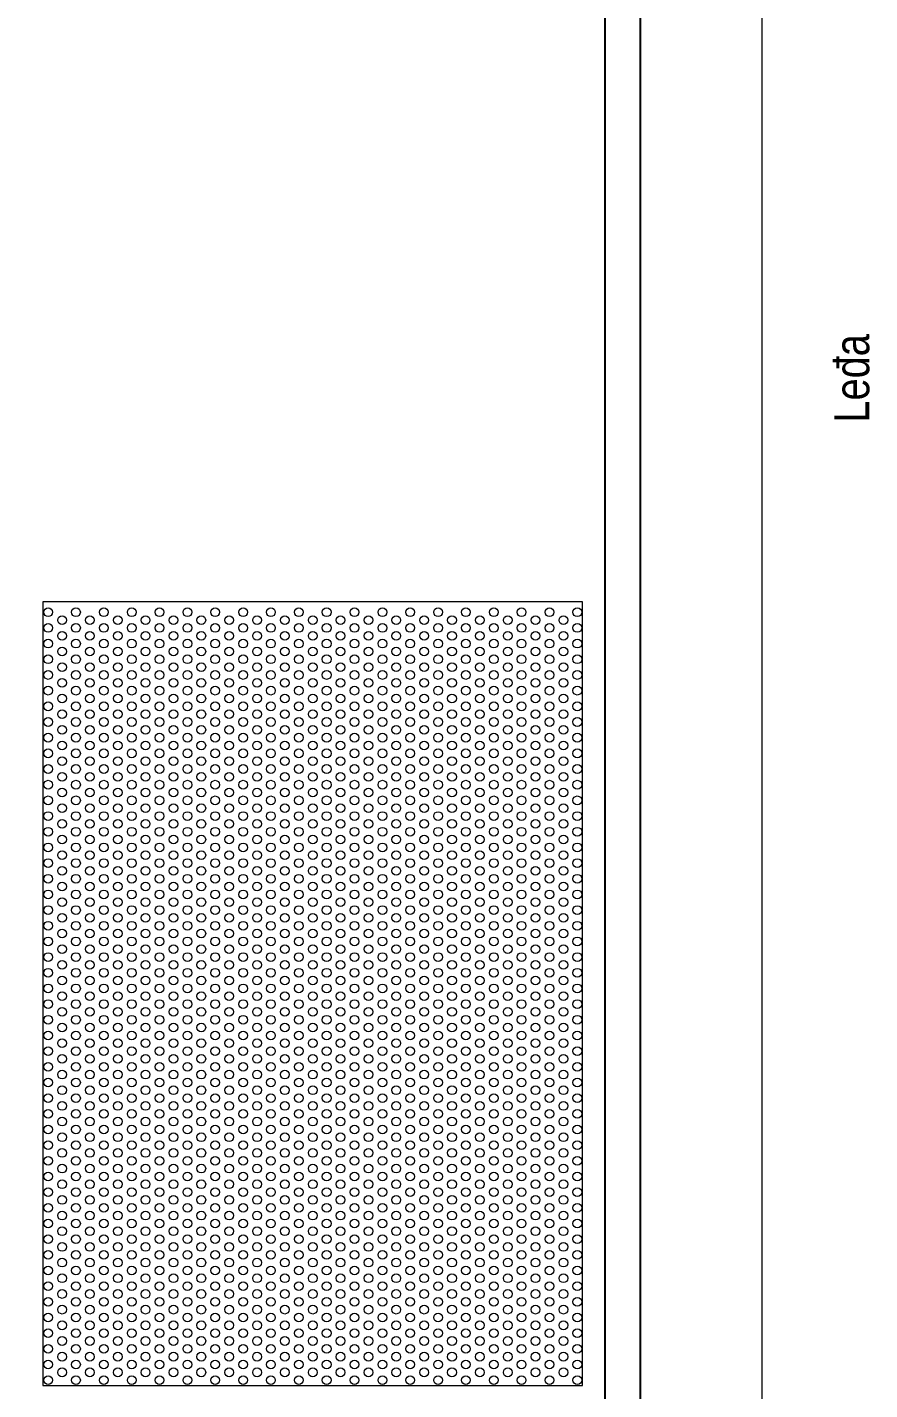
# Model space of a CAD drawing. Header units: millimetres. Extents: x 9130 to 9550, y -18883 to -17651.
# Drawn here: x 9285.5 to 9333.9, y -18764.2 to -18685.9 of the extents above; entities that cross this region are included whole.
import ezdxf

# ---------------------------------------------------------------- set-up
doc = ezdxf.new("R2010")
doc.units = ezdxf.units.MM
doc.layers.add('01-KOSTUR ORMARA', color=7, linetype='Continuous')
doc.layers.add('02-MODULI', color=7, linetype='Continuous')
doc.layers.add('PDF14_Geometry', color=7, linetype='Continuous', true_color=0x58595a)
doc.styles.add('ARIAL NARROW', font='ARIALN.TTF')

msp = doc.modelspace()

# ---------------------------------------------------------------- linework, layer by layer
at = {"color": 4}
msp.add_lwpolyline([(9320.6587, -18630.4114), (9320.6587, -18808.9114), (9318.6587, -18808.9114), (9318.6587, -18630.4114), (9320.6587, -18630.4114)], dxfattribs=at)
at = {"layer": '01-KOSTUR ORMARA', "color": 5, "linetype": 'Continuous', "lineweight": 15}
msp.add_lwpolyline([(9276.0587, -18622.6114), (9327.6587, -18622.6114), (9327.6587, -18816.7114), (9276.0587, -18816.7114)], close=True, dxfattribs=at)
at = {"layer": '01-KOSTUR ORMARA', "color": 1, "linetype": 'Continuous', "lineweight": 15}
msp.add_lwpolyline([(9317.3587, -18718.9114), (9286.3587, -18718.9114), (9286.3587, -18763.9114), (9317.3587, -18763.9114)], close=True, dxfattribs=at)
at = {"layer": 'PDF14_Geometry', "lineweight": 5}
for centre in [(9286.6587, -18719.5114), (9287.4587, -18719.9614), (9288.2587, -18719.5114), (9289.0587, -18719.9614), (9289.8587, -18719.5114), (9290.6587, -18719.9614), (9291.4587, -18719.5114), (9292.2587, -18719.9614), (9293.0587, -18719.5114), (9293.8587, -18719.9614), (9294.6587, -18719.5114), (9295.4587, -18719.9614), (9296.2587, -18719.5114), (9297.0587, -18719.9614), (9297.8587, -18719.5114), (9298.6587, -18719.9614), (9299.4587, -18719.5114), (9300.2587, -18719.9614), (9301.0587, -18719.5114), (9301.8587, -18719.9614), (9302.6587, -18719.5114), (9303.4587, -18719.9614), (9304.2587, -18719.5114), (9305.0587, -18719.9614), (9305.8587, -18719.5114), (9306.6587, -18719.9614), (9307.4587, -18719.5114), (9308.2587, -18719.9614), (9309.0587, -18719.5114), (9309.8587, -18719.9614), (9310.6587, -18719.5114), (9311.4587, -18719.9614), (9312.2587, -18719.5114), (9313.0587, -18719.9614), (9313.8587, -18719.5114), (9314.6587, -18719.9614), (9315.4587, -18719.5114), (9316.2587, -18719.9614), (9317.0587, -18719.5114), (9286.6587, -18720.4114), (9288.2587, -18720.4114), (9289.8587, -18720.4114), (9291.4587, -18720.4114), (9293.0587, -18720.4114), (9294.6587, -18720.4114), (9296.2587, -18720.4114), (9297.8587, -18720.4114), (9299.4587, -18720.4114), (9301.0587, -18720.4114), (9302.6587, -18720.4114), (9304.2587, -18720.4114), (9305.8587, -18720.4114), (9307.4587, -18720.4114), (9309.0587, -18720.4114), (9310.6587, -18720.4114), (9312.2587, -18720.4114), (9313.8587, -18720.4114), (9315.4587, -18720.4114), (9317.0587, -18720.4114), (9286.6587, -18721.3114), (9287.4587, -18720.8614), (9288.2587, -18721.3114), (9289.0587, -18720.8614), (9289.8587, -18721.3114), (9290.6587, -18720.8614), (9291.4587, -18721.3114), (9292.2587, -18720.8614), (9293.0587, -18721.3114), (9293.8587, -18720.8614), (9294.6587, -18721.3114), (9295.4587, -18720.8614), (9296.2587, -18721.3114), (9297.0587, -18720.8614), (9297.8587, -18721.3114), (9298.6587, -18720.8614), (9299.4587, -18721.3114), (9300.2587, -18720.8614), (9301.0587, -18721.3114), (9301.8587, -18720.8614), (9302.6587, -18721.3114), (9303.4587, -18720.8614), (9304.2587, -18721.3114), (9305.0587, -18720.8614), (9305.8587, -18721.3114), (9306.6587, -18720.8614), (9307.4587, -18721.3114), (9308.2587, -18720.8614), (9309.0587, -18721.3114), (9309.8587, -18720.8614), (9310.6587, -18721.3114), (9311.4587, -18720.8614), (9312.2587, -18721.3114), (9313.0587, -18720.8614), (9313.8587, -18721.3114), (9314.6587, -18720.8614), (9315.4587, -18721.3114), (9316.2587, -18720.8614), (9317.0587, -18721.3114), (9286.6587, -18722.2114), (9287.4587, -18721.7614), (9288.2587, -18722.2114), (9289.0587, -18721.7614), (9289.8587, -18722.2114), (9290.6587, -18721.7614), (9291.4587, -18722.2114), (9292.2587, -18721.7614), (9293.0587, -18722.2114), (9293.8587, -18721.7614), (9294.6587, -18722.2114), (9295.4587, -18721.7614), (9296.2587, -18722.2114), (9297.0587, -18721.7614), (9297.8587, -18722.2114), (9298.6587, -18721.7614), (9299.4587, -18722.2114), (9300.2587, -18721.7614), (9301.0587, -18722.2114), (9301.8587, -18721.7614), (9302.6587, -18722.2114), (9303.4587, -18721.7614), (9304.2587, -18722.2114), (9305.0587, -18721.7614), (9305.8587, -18722.2114), (9306.6587, -18721.7614), (9307.4587, -18722.2114), (9308.2587, -18721.7614), (9309.0587, -18722.2114), (9309.8587, -18721.7614), (9310.6587, -18722.2114), (9311.4587, -18721.7614), (9312.2587, -18722.2114), (9313.0587, -18721.7614), (9313.8587, -18722.2114), (9314.6587, -18721.7614), (9315.4587, -18722.2114), (9316.2587, -18721.7614), (9317.0587, -18722.2114), (9286.6587, -18723.1114), (9287.4587, -18722.6614), (9288.2587, -18723.1114), (9289.0587, -18722.6614), (9289.8587, -18723.1114), (9290.6587, -18722.6614), (9291.4587, -18723.1114), (9292.2587, -18722.6614), (9293.0587, -18723.1114), (9293.8587, -18722.6614), (9294.6587, -18723.1114), (9295.4587, -18722.6614), (9296.2587, -18723.1114), (9297.0587, -18722.6614), (9297.8587, -18723.1114), (9298.6587, -18722.6614), (9299.4587, -18723.1114), (9300.2587, -18722.6614), (9301.0587, -18723.1114), (9301.8587, -18722.6614), (9302.6587, -18723.1114), (9303.4587, -18722.6614), (9304.2587, -18723.1114), (9305.0587, -18722.6614), (9305.8587, -18723.1114), (9306.6587, -18722.6614), (9307.4587, -18723.1114), (9308.2587, -18722.6614), (9309.0587, -18723.1114), (9309.8587, -18722.6614), (9310.6587, -18723.1114), (9311.4587, -18722.6614), (9312.2587, -18723.1114), (9313.0587, -18722.6614), (9313.8587, -18723.1114), (9314.6587, -18722.6614), (9315.4587, -18723.1114), (9316.2587, -18722.6614), (9317.0587, -18723.1114), (9287.4587, -18723.5614), (9289.0587, -18723.5614), (9290.6587, -18723.5614), (9292.2587, -18723.5614), (9293.8587, -18723.5614), (9295.4587, -18723.5614), (9297.0587, -18723.5614), (9298.6587, -18723.5614), (9300.2587, -18723.5614), (9301.8587, -18723.5614), (9303.4587, -18723.5614), (9305.0587, -18723.5614), (9306.6587, -18723.5614), (9308.2587, -18723.5614), (9309.8587, -18723.5614), (9311.4587, -18723.5614), (9313.0587, -18723.5614), (9314.6587, -18723.5614), (9316.2587, -18723.5614), (9286.6587, -18724.0114), (9287.4587, -18724.4614), (9288.2587, -18724.0114), (9289.0587, -18724.4614), (9289.8587, -18724.0114), (9290.6587, -18724.4614), (9291.4587, -18724.0114), (9292.2587, -18724.4614), (9293.0587, -18724.0114), (9293.8587, -18724.4614), (9294.6587, -18724.0114), (9295.4587, -18724.4614), (9296.2587, -18724.0114), (9297.0587, -18724.4614), (9297.8587, -18724.0114), (9298.6587, -18724.4614), (9299.4587, -18724.0114), (9300.2587, -18724.4614), (9301.0587, -18724.0114), (9301.8587, -18724.4614), (9302.6587, -18724.0114), (9303.4587, -18724.4614), (9304.2587, -18724.0114), (9305.0587, -18724.4614), (9305.8587, -18724.0114), (9306.6587, -18724.4614), (9307.4587, -18724.0114), (9308.2587, -18724.4614), (9309.0587, -18724.0114), (9309.8587, -18724.4614), (9310.6587, -18724.0114), (9311.4587, -18724.4614), (9312.2587, -18724.0114), (9313.0587, -18724.4614), (9313.8587, -18724.0114), (9314.6587, -18724.4614), (9315.4587, -18724.0114), (9316.2587, -18724.4614), (9317.0587, -18724.0114), (9286.6587, -18724.9114), (9287.4587, -18725.3614), (9288.2587, -18724.9114), (9289.0587, -18725.3614), (9289.8587, -18724.9114), (9290.6587, -18725.3614), (9291.4587, -18724.9114), (9292.2587, -18725.3614), (9293.0587, -18724.9114), (9293.8587, -18725.3614), (9294.6587, -18724.9114), (9295.4587, -18725.3614), (9296.2587, -18724.9114), (9297.0587, -18725.3614), (9297.8587, -18724.9114), (9298.6587, -18725.3614), (9299.4587, -18724.9114), (9300.2587, -18725.3614), (9301.0587, -18724.9114), (9301.8587, -18725.3614), (9302.6587, -18724.9114), (9303.4587, -18725.3614), (9304.2587, -18724.9114), (9305.0587, -18725.3614), (9305.8587, -18724.9114), (9306.6587, -18725.3614), (9307.4587, -18724.9114), (9308.2587, -18725.3614), (9309.0587, -18724.9114), (9309.8587, -18725.3614), (9310.6587, -18724.9114), (9311.4587, -18725.3614), (9312.2587, -18724.9114), (9313.0587, -18725.3614), (9313.8587, -18724.9114), (9314.6587, -18725.3614), (9315.4587, -18724.9114), (9316.2587, -18725.3614), (9317.0587, -18724.9114), (9286.6587, -18725.8114), (9288.2587, -18725.8114), (9289.8587, -18725.8114), (9291.4587, -18725.8114), (9293.0587, -18725.8114), (9294.6587, -18725.8114), (9296.2587, -18725.8114), (9297.8587, -18725.8114), (9299.4587, -18725.8114), (9301.0587, -18725.8114), (9302.6587, -18725.8114), (9304.2587, -18725.8114), (9305.8587, -18725.8114), (9307.4587, -18725.8114), (9309.0587, -18725.8114), (9310.6587, -18725.8114), (9312.2587, -18725.8114), (9313.8587, -18725.8114), (9315.4587, -18725.8114), (9317.0587, -18725.8114), (9286.6587, -18726.7114), (9287.4587, -18726.2614), (9288.2587, -18726.7114), (9289.0587, -18726.2614), (9289.8587, -18726.7114), (9290.6587, -18726.2614), (9291.4587, -18726.7114), (9292.2587, -18726.2614), (9293.0587, -18726.7114), (9293.8587, -18726.2614), (9294.6587, -18726.7114), (9295.4587, -18726.2614), (9296.2587, -18726.7114), (9297.0587, -18726.2614), (9297.8587, -18726.7114), (9298.6587, -18726.2614), (9299.4587, -18726.7114), (9300.2587, -18726.2614), (9301.0587, -18726.7114), (9301.8587, -18726.2614), (9302.6587, -18726.7114), (9303.4587, -18726.2614), (9304.2587, -18726.7114), (9305.0587, -18726.2614), (9305.8587, -18726.7114), (9306.6587, -18726.2614), (9307.4587, -18726.7114), (9308.2587, -18726.2614), (9309.0587, -18726.7114), (9309.8587, -18726.2614), (9310.6587, -18726.7114), (9311.4587, -18726.2614), (9312.2587, -18726.7114), (9313.0587, -18726.2614), (9313.8587, -18726.7114), (9314.6587, -18726.2614), (9315.4587, -18726.7114), (9316.2587, -18726.2614), (9317.0587, -18726.7114), (9286.6587, -18727.6114), (9287.4587, -18727.1614), (9288.2587, -18727.6114), (9289.0587, -18727.1614), (9289.8587, -18727.6114), (9290.6587, -18727.1614), (9291.4587, -18727.6114), (9292.2587, -18727.1614), (9293.0587, -18727.6114), (9293.8587, -18727.1614), (9294.6587, -18727.6114), (9295.4587, -18727.1614), (9296.2587, -18727.6114), (9297.0587, -18727.1614), (9297.8587, -18727.6114), (9298.6587, -18727.1614), (9299.4587, -18727.6114), (9300.2587, -18727.1614), (9301.0587, -18727.6114), (9301.8587, -18727.1614), (9302.6587, -18727.6114), (9303.4587, -18727.1614), (9304.2587, -18727.6114), (9305.0587, -18727.1614), (9305.8587, -18727.6114), (9306.6587, -18727.1614), (9307.4587, -18727.6114), (9308.2587, -18727.1614), (9309.0587, -18727.6114), (9309.8587, -18727.1614), (9310.6587, -18727.6114), (9311.4587, -18727.1614), (9312.2587, -18727.6114), (9313.0587, -18727.1614), (9313.8587, -18727.6114), (9314.6587, -18727.1614), (9315.4587, -18727.6114), (9316.2587, -18727.1614), (9317.0587, -18727.6114), (9286.6587, -18728.5114), (9287.4587, -18728.0614), (9288.2587, -18728.5114), (9289.0587, -18728.0614), (9289.8587, -18728.5114), (9290.6587, -18728.0614), (9291.4587, -18728.5114), (9292.2587, -18728.0614), (9293.0587, -18728.5114), (9293.8587, -18728.0614), (9294.6587, -18728.5114), (9295.4587, -18728.0614), (9296.2587, -18728.5114), (9297.0587, -18728.0614), (9297.8587, -18728.5114), (9298.6587, -18728.0614), (9299.4587, -18728.5114), (9300.2587, -18728.0614), (9301.0587, -18728.5114), (9301.8587, -18728.0614), (9302.6587, -18728.5114), (9303.4587, -18728.0614), (9304.2587, -18728.5114), (9305.0587, -18728.0614), (9305.8587, -18728.5114), (9306.6587, -18728.0614), (9307.4587, -18728.5114), (9308.2587, -18728.0614), (9309.0587, -18728.5114), (9309.8587, -18728.0614), (9310.6587, -18728.5114), (9311.4587, -18728.0614), (9312.2587, -18728.5114), (9313.0587, -18728.0614), (9313.8587, -18728.5114), (9314.6587, -18728.0614), (9315.4587, -18728.5114), (9316.2587, -18728.0614), (9317.0587, -18728.5114), (9287.4587, -18728.9614), (9289.0587, -18728.9614), (9290.6587, -18728.9614), (9292.2587, -18728.9614), (9293.8587, -18728.9614), (9295.4587, -18728.9614), (9297.0587, -18728.9614), (9298.6587, -18728.9614), (9300.2587, -18728.9614), (9301.8587, -18728.9614), (9303.4587, -18728.9614), (9305.0587, -18728.9614), (9306.6587, -18728.9614), (9308.2587, -18728.9614), (9309.8587, -18728.9614), (9311.4587, -18728.9614), (9313.0587, -18728.9614), (9314.6587, -18728.9614), (9316.2587, -18728.9614), (9286.6587, -18729.4114), (9287.4587, -18729.8614), (9288.2587, -18729.4114), (9289.0587, -18729.8614), (9289.8587, -18729.4114), (9290.6587, -18729.8614), (9291.4587, -18729.4114), (9292.2587, -18729.8614), (9293.0587, -18729.4114), (9293.8587, -18729.8614), (9294.6587, -18729.4114), (9295.4587, -18729.8614), (9296.2587, -18729.4114), (9297.0587, -18729.8614), (9297.8587, -18729.4114), (9298.6587, -18729.8614), (9299.4587, -18729.4114), (9300.2587, -18729.8614), (9301.0587, -18729.4114), (9301.8587, -18729.8614), (9302.6587, -18729.4114), (9303.4587, -18729.8614), (9304.2587, -18729.4114), (9305.0587, -18729.8614), (9305.8587, -18729.4114), (9306.6587, -18729.8614), (9307.4587, -18729.4114), (9308.2587, -18729.8614), (9309.0587, -18729.4114), (9309.8587, -18729.8614), (9310.6587, -18729.4114), (9311.4587, -18729.8614), (9312.2587, -18729.4114), (9313.0587, -18729.8614), (9313.8587, -18729.4114), (9314.6587, -18729.8614), (9315.4587, -18729.4114), (9316.2587, -18729.8614), (9317.0587, -18729.4114), (9286.6587, -18730.3114), (9287.4587, -18730.7614), (9288.2587, -18730.3114), (9289.0587, -18730.7614), (9289.8587, -18730.3114), (9290.6587, -18730.7614), (9291.4587, -18730.3114), (9292.2587, -18730.7614), (9293.0587, -18730.3114), (9293.8587, -18730.7614), (9294.6587, -18730.3114), (9295.4587, -18730.7614), (9296.2587, -18730.3114), (9297.0587, -18730.7614), (9297.8587, -18730.3114), (9298.6587, -18730.7614), (9299.4587, -18730.3114), (9300.2587, -18730.7614), (9301.0587, -18730.3114), (9301.8587, -18730.7614), (9302.6587, -18730.3114), (9303.4587, -18730.7614), (9304.2587, -18730.3114), (9305.0587, -18730.7614), (9305.8587, -18730.3114), (9306.6587, -18730.7614), (9307.4587, -18730.3114), (9308.2587, -18730.7614), (9309.0587, -18730.3114), (9309.8587, -18730.7614), (9310.6587, -18730.3114), (9311.4587, -18730.7614), (9312.2587, -18730.3114), (9313.0587, -18730.7614), (9313.8587, -18730.3114), (9314.6587, -18730.7614), (9315.4587, -18730.3114), (9316.2587, -18730.7614), (9317.0587, -18730.3114), (9286.6587, -18731.2114), (9287.4587, -18731.6614), (9288.2587, -18731.2114), (9289.0587, -18731.6614), (9289.8587, -18731.2114), (9290.6587, -18731.6614), (9291.4587, -18731.2114), (9292.2587, -18731.6614), (9293.0587, -18731.2114), (9293.8587, -18731.6614), (9294.6587, -18731.2114), (9295.4587, -18731.6614), (9296.2587, -18731.2114), (9297.0587, -18731.6614), (9297.8587, -18731.2114), (9298.6587, -18731.6614), (9299.4587, -18731.2114), (9300.2587, -18731.6614), (9301.0587, -18731.2114), (9301.8587, -18731.6614), (9302.6587, -18731.2114), (9303.4587, -18731.6614), (9304.2587, -18731.2114), (9305.0587, -18731.6614), (9305.8587, -18731.2114), (9306.6587, -18731.6614), (9307.4587, -18731.2114), (9308.2587, -18731.6614), (9309.0587, -18731.2114), (9309.8587, -18731.6614), (9310.6587, -18731.2114), (9311.4587, -18731.6614), (9312.2587, -18731.2114), (9313.0587, -18731.6614), (9313.8587, -18731.2114), (9314.6587, -18731.6614), (9315.4587, -18731.2114), (9316.2587, -18731.6614), (9317.0587, -18731.2114), (9286.6587, -18732.1114), (9288.2587, -18732.1114), (9289.8587, -18732.1114), (9291.4587, -18732.1114), (9293.0587, -18732.1114), (9294.6587, -18732.1114), (9296.2587, -18732.1114), (9297.8587, -18732.1114), (9299.4587, -18732.1114), (9301.0587, -18732.1114), (9302.6587, -18732.1114), (9304.2587, -18732.1114), (9305.8587, -18732.1114), (9307.4587, -18732.1114), (9309.0587, -18732.1114), (9310.6587, -18732.1114), (9312.2587, -18732.1114), (9313.8587, -18732.1114), (9315.4587, -18732.1114), (9317.0587, -18732.1114), (9286.6587, -18733.0114), (9287.4587, -18732.5614), (9288.2587, -18733.0114), (9289.0587, -18732.5614), (9289.8587, -18733.0114), (9290.6587, -18732.5614), (9291.4587, -18733.0114), (9292.2587, -18732.5614), (9293.0587, -18733.0114), (9293.8587, -18732.5614), (9294.6587, -18733.0114), (9295.4587, -18732.5614), (9296.2587, -18733.0114), (9297.0587, -18732.5614), (9297.8587, -18733.0114), (9298.6587, -18732.5614), (9299.4587, -18733.0114), (9300.2587, -18732.5614), (9301.0587, -18733.0114), (9301.8587, -18732.5614), (9302.6587, -18733.0114), (9303.4587, -18732.5614), (9304.2587, -18733.0114), (9305.0587, -18732.5614), (9305.8587, -18733.0114), (9306.6587, -18732.5614), (9307.4587, -18733.0114), (9308.2587, -18732.5614), (9309.0587, -18733.0114), (9309.8587, -18732.5614), (9310.6587, -18733.0114), (9311.4587, -18732.5614), (9312.2587, -18733.0114), (9313.0587, -18732.5614), (9313.8587, -18733.0114), (9314.6587, -18732.5614), (9315.4587, -18733.0114), (9316.2587, -18732.5614), (9317.0587, -18733.0114), (9286.6587, -18733.9114), (9287.4587, -18733.4614), (9288.2587, -18733.9114), (9289.0587, -18733.4614), (9289.8587, -18733.9114), (9290.6587, -18733.4614), (9291.4587, -18733.9114), (9292.2587, -18733.4614), (9293.0587, -18733.9114), (9293.8587, -18733.4614), (9294.6587, -18733.9114), (9295.4587, -18733.4614), (9296.2587, -18733.9114), (9297.0587, -18733.4614), (9297.8587, -18733.9114), (9298.6587, -18733.4614), (9299.4587, -18733.9114), (9300.2587, -18733.4614), (9301.0587, -18733.9114), (9301.8587, -18733.4614), (9302.6587, -18733.9114), (9303.4587, -18733.4614), (9304.2587, -18733.9114), (9305.0587, -18733.4614), (9305.8587, -18733.9114), (9306.6587, -18733.4614), (9307.4587, -18733.9114), (9308.2587, -18733.4614), (9309.0587, -18733.9114), (9309.8587, -18733.4614), (9310.6587, -18733.9114), (9311.4587, -18733.4614), (9312.2587, -18733.9114), (9313.0587, -18733.4614), (9313.8587, -18733.9114), (9314.6587, -18733.4614), (9315.4587, -18733.9114), (9316.2587, -18733.4614), (9317.0587, -18733.9114), (9286.6587, -18734.8114), (9287.4587, -18734.3614), (9288.2587, -18734.8114), (9289.0587, -18734.3614), (9289.8587, -18734.8114), (9290.6587, -18734.3614), (9291.4587, -18734.8114), (9292.2587, -18734.3614), (9293.0587, -18734.8114), (9293.8587, -18734.3614), (9294.6587, -18734.8114), (9295.4587, -18734.3614), (9296.2587, -18734.8114), (9297.0587, -18734.3614), (9297.8587, -18734.8114), (9298.6587, -18734.3614), (9299.4587, -18734.8114), (9300.2587, -18734.3614), (9301.0587, -18734.8114), (9301.8587, -18734.3614), (9302.6587, -18734.8114), (9303.4587, -18734.3614), (9304.2587, -18734.8114), (9305.0587, -18734.3614), (9305.8587, -18734.8114), (9306.6587, -18734.3614), (9307.4587, -18734.8114), (9308.2587, -18734.3614), (9309.0587, -18734.8114), (9309.8587, -18734.3614), (9310.6587, -18734.8114), (9311.4587, -18734.3614), (9312.2587, -18734.8114), (9313.0587, -18734.3614), (9313.8587, -18734.8114), (9314.6587, -18734.3614), (9315.4587, -18734.8114), (9316.2587, -18734.3614), (9317.0587, -18734.8114), (9287.4587, -18735.2614), (9289.0587, -18735.2614), (9290.6587, -18735.2614), (9292.2587, -18735.2614), (9293.8587, -18735.2614), (9295.4587, -18735.2614), (9297.0587, -18735.2614), (9298.6587, -18735.2614), (9300.2587, -18735.2614), (9301.8587, -18735.2614), (9303.4587, -18735.2614), (9305.0587, -18735.2614), (9306.6587, -18735.2614), (9308.2587, -18735.2614), (9309.8587, -18735.2614), (9311.4587, -18735.2614), (9313.0587, -18735.2614), (9314.6587, -18735.2614), (9316.2587, -18735.2614), (9286.6587, -18735.7114), (9287.4587, -18736.1614), (9288.2587, -18735.7114), (9289.0587, -18736.1614), (9289.8587, -18735.7114), (9290.6587, -18736.1614), (9291.4587, -18735.7114), (9292.2587, -18736.1614), (9293.0587, -18735.7114), (9293.8587, -18736.1614), (9294.6587, -18735.7114), (9295.4587, -18736.1614), (9296.2587, -18735.7114), (9297.0587, -18736.1614), (9297.8587, -18735.7114), (9298.6587, -18736.1614), (9299.4587, -18735.7114), (9300.2587, -18736.1614), (9301.0587, -18735.7114), (9301.8587, -18736.1614), (9302.6587, -18735.7114), (9303.4587, -18736.1614), (9304.2587, -18735.7114), (9305.0587, -18736.1614), (9305.8587, -18735.7114), (9306.6587, -18736.1614), (9307.4587, -18735.7114), (9308.2587, -18736.1614), (9309.0587, -18735.7114), (9309.8587, -18736.1614), (9310.6587, -18735.7114), (9311.4587, -18736.1614), (9312.2587, -18735.7114), (9313.0587, -18736.1614), (9313.8587, -18735.7114), (9314.6587, -18736.1614), (9315.4587, -18735.7114), (9316.2587, -18736.1614), (9317.0587, -18735.7114), (9286.6587, -18736.6114), (9287.4587, -18737.0614), (9288.2587, -18736.6114), (9289.0587, -18737.0614), (9289.8587, -18736.6114), (9290.6587, -18737.0614), (9291.4587, -18736.6114), (9292.2587, -18737.0614), (9293.0587, -18736.6114), (9293.8587, -18737.0614), (9294.6587, -18736.6114), (9295.4587, -18737.0614), (9296.2587, -18736.6114), (9297.0587, -18737.0614), (9297.8587, -18736.6114), (9298.6587, -18737.0614), (9299.4587, -18736.6114), (9300.2587, -18737.0614), (9301.0587, -18736.6114), (9301.8587, -18737.0614), (9302.6587, -18736.6114), (9303.4587, -18737.0614), (9304.2587, -18736.6114), (9305.0587, -18737.0614), (9305.8587, -18736.6114), (9306.6587, -18737.0614), (9307.4587, -18736.6114), (9308.2587, -18737.0614), (9309.0587, -18736.6114), (9309.8587, -18737.0614), (9310.6587, -18736.6114), (9311.4587, -18737.0614), (9312.2587, -18736.6114), (9313.0587, -18737.0614), (9313.8587, -18736.6114), (9314.6587, -18737.0614), (9315.4587, -18736.6114), (9316.2587, -18737.0614), (9317.0587, -18736.6114), (9286.6587, -18737.5114), (9287.4587, -18737.9614), (9288.2587, -18737.5114), (9289.0587, -18737.9614), (9289.8587, -18737.5114), (9290.6587, -18737.9614), (9291.4587, -18737.5114), (9292.2587, -18737.9614), (9293.0587, -18737.5114), (9293.8587, -18737.9614), (9294.6587, -18737.5114), (9295.4587, -18737.9614), (9296.2587, -18737.5114), (9297.0587, -18737.9614), (9297.8587, -18737.5114), (9298.6587, -18737.9614), (9299.4587, -18737.5114), (9300.2587, -18737.9614), (9301.0587, -18737.5114), (9301.8587, -18737.9614), (9302.6587, -18737.5114), (9303.4587, -18737.9614), (9304.2587, -18737.5114), (9305.0587, -18737.9614), (9305.8587, -18737.5114), (9306.6587, -18737.9614), (9307.4587, -18737.5114), (9308.2587, -18737.9614), (9309.0587, -18737.5114), (9309.8587, -18737.9614), (9310.6587, -18737.5114), (9311.4587, -18737.9614), (9312.2587, -18737.5114), (9313.0587, -18737.9614), (9313.8587, -18737.5114), (9314.6587, -18737.9614), (9315.4587, -18737.5114), (9316.2587, -18737.9614), (9317.0587, -18737.5114), (9286.6587, -18738.4114), (9288.2587, -18738.4114), (9289.8587, -18738.4114), (9291.4587, -18738.4114), (9293.0587, -18738.4114), (9294.6587, -18738.4114), (9296.2587, -18738.4114), (9297.8587, -18738.4114), (9299.4587, -18738.4114), (9301.0587, -18738.4114), (9302.6587, -18738.4114), (9304.2587, -18738.4114), (9305.8587, -18738.4114), (9307.4587, -18738.4114), (9309.0587, -18738.4114), (9310.6587, -18738.4114), (9312.2587, -18738.4114), (9313.8587, -18738.4114), (9315.4587, -18738.4114), (9317.0587, -18738.4114), (9286.6587, -18739.3114), (9287.4587, -18738.8614), (9288.2587, -18739.3114), (9289.0587, -18738.8614), (9289.8587, -18739.3114), (9290.6587, -18738.8614), (9291.4587, -18739.3114), (9292.2587, -18738.8614), (9293.0587, -18739.3114), (9293.8587, -18738.8614), (9294.6587, -18739.3114), (9295.4587, -18738.8614), (9296.2587, -18739.3114), (9297.0587, -18738.8614), (9297.8587, -18739.3114), (9298.6587, -18738.8614), (9299.4587, -18739.3114), (9300.2587, -18738.8614), (9301.0587, -18739.3114), (9301.8587, -18738.8614), (9302.6587, -18739.3114), (9303.4587, -18738.8614), (9304.2587, -18739.3114), (9305.0587, -18738.8614), (9305.8587, -18739.3114), (9306.6587, -18738.8614), (9307.4587, -18739.3114), (9308.2587, -18738.8614), (9309.0587, -18739.3114), (9309.8587, -18738.8614), (9310.6587, -18739.3114), (9311.4587, -18738.8614), (9312.2587, -18739.3114), (9313.0587, -18738.8614), (9313.8587, -18739.3114), (9314.6587, -18738.8614), (9315.4587, -18739.3114), (9316.2587, -18738.8614), (9317.0587, -18739.3114), (9286.6587, -18740.2114), (9287.4587, -18739.7614), (9288.2587, -18740.2114), (9289.0587, -18739.7614), (9289.8587, -18740.2114), (9290.6587, -18739.7614), (9291.4587, -18740.2114), (9292.2587, -18739.7614), (9293.0587, -18740.2114), (9293.8587, -18739.7614), (9294.6587, -18740.2114), (9295.4587, -18739.7614), (9296.2587, -18740.2114), (9297.0587, -18739.7614), (9297.8587, -18740.2114), (9298.6587, -18739.7614), (9299.4587, -18740.2114), (9300.2587, -18739.7614), (9301.0587, -18740.2114), (9301.8587, -18739.7614), (9302.6587, -18740.2114), (9303.4587, -18739.7614), (9304.2587, -18740.2114), (9305.0587, -18739.7614), (9305.8587, -18740.2114), (9306.6587, -18739.7614), (9307.4587, -18740.2114), (9308.2587, -18739.7614), (9309.0587, -18740.2114), (9309.8587, -18739.7614), (9310.6587, -18740.2114), (9311.4587, -18739.7614), (9312.2587, -18740.2114), (9313.0587, -18739.7614), (9313.8587, -18740.2114), (9314.6587, -18739.7614), (9315.4587, -18740.2114), (9316.2587, -18739.7614), (9317.0587, -18740.2114), (9286.6587, -18741.1114), (9287.4587, -18740.6614), (9288.2587, -18741.1114), (9289.0587, -18740.6614), (9289.8587, -18741.1114), (9290.6587, -18740.6614), (9291.4587, -18741.1114), (9292.2587, -18740.6614), (9293.0587, -18741.1114), (9293.8587, -18740.6614), (9294.6587, -18741.1114), (9295.4587, -18740.6614), (9296.2587, -18741.1114), (9297.0587, -18740.6614), (9297.8587, -18741.1114), (9298.6587, -18740.6614), (9299.4587, -18741.1114), (9300.2587, -18740.6614), (9301.0587, -18741.1114), (9301.8587, -18740.6614), (9302.6587, -18741.1114), (9303.4587, -18740.6614), (9304.2587, -18741.1114), (9305.0587, -18740.6614), (9305.8587, -18741.1114), (9306.6587, -18740.6614), (9307.4587, -18741.1114), (9308.2587, -18740.6614), (9309.0587, -18741.1114), (9309.8587, -18740.6614), (9310.6587, -18741.1114), (9311.4587, -18740.6614), (9312.2587, -18741.1114), (9313.0587, -18740.6614), (9313.8587, -18741.1114), (9314.6587, -18740.6614), (9315.4587, -18741.1114), (9316.2587, -18740.6614), (9317.0587, -18741.1114), (9287.4587, -18741.5614), (9289.0587, -18741.5614), (9290.6587, -18741.5614), (9292.2587, -18741.5614), (9293.8587, -18741.5614), (9295.4587, -18741.5614), (9297.0587, -18741.5614), (9298.6587, -18741.5614), (9300.2587, -18741.5614), (9301.8587, -18741.5614), (9303.4587, -18741.5614), (9305.0587, -18741.5614), (9306.6587, -18741.5614), (9308.2587, -18741.5614), (9309.8587, -18741.5614), (9311.4587, -18741.5614), (9313.0587, -18741.5614), (9314.6587, -18741.5614), (9316.2587, -18741.5614), (9286.6587, -18742.0114), (9287.4587, -18742.4614), (9288.2587, -18742.0114), (9289.0587, -18742.4614), (9289.8587, -18742.0114), (9290.6587, -18742.4614), (9291.4587, -18742.0114), (9292.2587, -18742.4614), (9293.0587, -18742.0114), (9293.8587, -18742.4614), (9294.6587, -18742.0114), (9295.4587, -18742.4614), (9296.2587, -18742.0114), (9297.0587, -18742.4614), (9297.8587, -18742.0114), (9298.6587, -18742.4614), (9299.4587, -18742.0114), (9300.2587, -18742.4614), (9301.0587, -18742.0114), (9301.8587, -18742.4614), (9302.6587, -18742.0114), (9303.4587, -18742.4614), (9304.2587, -18742.0114), (9305.0587, -18742.4614), (9305.8587, -18742.0114), (9306.6587, -18742.4614), (9307.4587, -18742.0114), (9308.2587, -18742.4614), (9309.0587, -18742.0114), (9309.8587, -18742.4614), (9310.6587, -18742.0114), (9311.4587, -18742.4614), (9312.2587, -18742.0114), (9313.0587, -18742.4614), (9313.8587, -18742.0114), (9314.6587, -18742.4614), (9315.4587, -18742.0114), (9316.2587, -18742.4614), (9317.0587, -18742.0114), (9286.6587, -18742.9114), (9287.4587, -18743.3614), (9288.2587, -18742.9114), (9289.0587, -18743.3614), (9289.8587, -18742.9114), (9290.6587, -18743.3614), (9291.4587, -18742.9114), (9292.2587, -18743.3614), (9293.0587, -18742.9114), (9293.8587, -18743.3614), (9294.6587, -18742.9114), (9295.4587, -18743.3614), (9296.2587, -18742.9114), (9297.0587, -18743.3614), (9297.8587, -18742.9114), (9298.6587, -18743.3614), (9299.4587, -18742.9114), (9300.2587, -18743.3614), (9301.0587, -18742.9114), (9301.8587, -18743.3614), (9302.6587, -18742.9114), (9303.4587, -18743.3614), (9304.2587, -18742.9114), (9305.0587, -18743.3614), (9305.8587, -18742.9114), (9306.6587, -18743.3614), (9307.4587, -18742.9114), (9308.2587, -18743.3614), (9309.0587, -18742.9114), (9309.8587, -18743.3614), (9310.6587, -18742.9114), (9311.4587, -18743.3614), (9312.2587, -18742.9114), (9313.0587, -18743.3614), (9313.8587, -18742.9114), (9314.6587, -18743.3614), (9315.4587, -18742.9114), (9316.2587, -18743.3614), (9317.0587, -18742.9114), (9286.6587, -18743.8114), (9288.2587, -18743.8114), (9289.8587, -18743.8114), (9291.4587, -18743.8114), (9293.0587, -18743.8114), (9294.6587, -18743.8114), (9296.2587, -18743.8114), (9297.8587, -18743.8114), (9299.4587, -18743.8114), (9301.0587, -18743.8114), (9302.6587, -18743.8114), (9304.2587, -18743.8114), (9305.8587, -18743.8114), (9307.4587, -18743.8114), (9309.0587, -18743.8114), (9310.6587, -18743.8114), (9312.2587, -18743.8114), (9313.8587, -18743.8114), (9315.4587, -18743.8114), (9317.0587, -18743.8114), (9286.6587, -18744.7114), (9287.4587, -18744.2614), (9288.2587, -18744.7114), (9289.0587, -18744.2614), (9289.8587, -18744.7114), (9290.6587, -18744.2614), (9291.4587, -18744.7114), (9292.2587, -18744.2614), (9293.0587, -18744.7114), (9293.8587, -18744.2614), (9294.6587, -18744.7114), (9295.4587, -18744.2614), (9296.2587, -18744.7114), (9297.0587, -18744.2614), (9297.8587, -18744.7114), (9298.6587, -18744.2614), (9299.4587, -18744.7114), (9300.2587, -18744.2614), (9301.0587, -18744.7114), (9301.8587, -18744.2614), (9302.6587, -18744.7114), (9303.4587, -18744.2614), (9304.2587, -18744.7114), (9305.0587, -18744.2614), (9305.8587, -18744.7114), (9306.6587, -18744.2614), (9307.4587, -18744.7114), (9308.2587, -18744.2614), (9309.0587, -18744.7114), (9309.8587, -18744.2614), (9310.6587, -18744.7114), (9311.4587, -18744.2614), (9312.2587, -18744.7114), (9313.0587, -18744.2614), (9313.8587, -18744.7114), (9314.6587, -18744.2614), (9315.4587, -18744.7114), (9316.2587, -18744.2614), (9317.0587, -18744.7114), (9286.6587, -18745.6114), (9287.4587, -18745.1614), (9288.2587, -18745.6114), (9289.0587, -18745.1614), (9289.8587, -18745.6114), (9290.6587, -18745.1614), (9291.4587, -18745.6114), (9292.2587, -18745.1614), (9293.0587, -18745.6114), (9293.8587, -18745.1614), (9294.6587, -18745.6114), (9295.4587, -18745.1614), (9296.2587, -18745.6114), (9297.0587, -18745.1614), (9297.8587, -18745.6114), (9298.6587, -18745.1614), (9299.4587, -18745.6114), (9300.2587, -18745.1614), (9301.0587, -18745.6114), (9301.8587, -18745.1614), (9302.6587, -18745.6114), (9303.4587, -18745.1614), (9304.2587, -18745.6114), (9305.0587, -18745.1614), (9305.8587, -18745.6114), (9306.6587, -18745.1614), (9307.4587, -18745.6114), (9308.2587, -18745.1614), (9309.0587, -18745.6114), (9309.8587, -18745.1614), (9310.6587, -18745.6114), (9311.4587, -18745.1614), (9312.2587, -18745.6114), (9313.0587, -18745.1614), (9313.8587, -18745.6114), (9314.6587, -18745.1614), (9315.4587, -18745.6114), (9316.2587, -18745.1614), (9317.0587, -18745.6114), (9286.6587, -18746.5114), (9287.4587, -18746.0614), (9288.2587, -18746.5114), (9289.0587, -18746.0614), (9289.8587, -18746.5114), (9290.6587, -18746.0614), (9291.4587, -18746.5114), (9292.2587, -18746.0614), (9293.0587, -18746.5114), (9293.8587, -18746.0614), (9294.6587, -18746.5114), (9295.4587, -18746.0614), (9296.2587, -18746.5114), (9297.0587, -18746.0614), (9297.8587, -18746.5114), (9298.6587, -18746.0614), (9299.4587, -18746.5114), (9300.2587, -18746.0614), (9301.0587, -18746.5114), (9301.8587, -18746.0614), (9302.6587, -18746.5114), (9303.4587, -18746.0614), (9304.2587, -18746.5114), (9305.0587, -18746.0614), (9305.8587, -18746.5114), (9306.6587, -18746.0614), (9307.4587, -18746.5114), (9308.2587, -18746.0614), (9309.0587, -18746.5114), (9309.8587, -18746.0614), (9310.6587, -18746.5114), (9311.4587, -18746.0614), (9312.2587, -18746.5114), (9313.0587, -18746.0614), (9313.8587, -18746.5114), (9314.6587, -18746.0614), (9315.4587, -18746.5114), (9316.2587, -18746.0614), (9317.0587, -18746.5114), (9287.4587, -18746.9614), (9289.0587, -18746.9614), (9290.6587, -18746.9614), (9292.2587, -18746.9614), (9293.8587, -18746.9614), (9295.4587, -18746.9614), (9297.0587, -18746.9614), (9298.6587, -18746.9614), (9300.2587, -18746.9614), (9301.8587, -18746.9614), (9303.4587, -18746.9614), (9305.0587, -18746.9614), (9306.6587, -18746.9614), (9308.2587, -18746.9614), (9309.8587, -18746.9614), (9311.4587, -18746.9614), (9313.0587, -18746.9614), (9314.6587, -18746.9614), (9316.2587, -18746.9614), (9286.6587, -18747.4114), (9287.4587, -18747.8614), (9288.2587, -18747.4114), (9289.0587, -18747.8614), (9289.8587, -18747.4114), (9290.6587, -18747.8614), (9291.4587, -18747.4114), (9292.2587, -18747.8614), (9293.0587, -18747.4114), (9293.8587, -18747.8614), (9294.6587, -18747.4114), (9295.4587, -18747.8614), (9296.2587, -18747.4114), (9297.0587, -18747.8614), (9297.8587, -18747.4114), (9298.6587, -18747.8614), (9299.4587, -18747.4114), (9300.2587, -18747.8614), (9301.0587, -18747.4114), (9301.8587, -18747.8614), (9302.6587, -18747.4114), (9303.4587, -18747.8614), (9304.2587, -18747.4114), (9305.0587, -18747.8614), (9305.8587, -18747.4114), (9306.6587, -18747.8614), (9307.4587, -18747.4114), (9308.2587, -18747.8614), (9309.0587, -18747.4114), (9309.8587, -18747.8614), (9310.6587, -18747.4114), (9311.4587, -18747.8614), (9312.2587, -18747.4114), (9313.0587, -18747.8614), (9313.8587, -18747.4114), (9314.6587, -18747.8614), (9315.4587, -18747.4114), (9316.2587, -18747.8614), (9317.0587, -18747.4114), (9286.6587, -18748.3114), (9287.4587, -18748.7614), (9288.2587, -18748.3114), (9289.0587, -18748.7614), (9289.8587, -18748.3114), (9290.6587, -18748.7614), (9291.4587, -18748.3114), (9292.2587, -18748.7614), (9293.0587, -18748.3114), (9293.8587, -18748.7614), (9294.6587, -18748.3114), (9295.4587, -18748.7614), (9296.2587, -18748.3114), (9297.0587, -18748.7614), (9297.8587, -18748.3114), (9298.6587, -18748.7614), (9299.4587, -18748.3114), (9300.2587, -18748.7614), (9301.0587, -18748.3114), (9301.8587, -18748.7614), (9302.6587, -18748.3114), (9303.4587, -18748.7614), (9304.2587, -18748.3114), (9305.0587, -18748.7614), (9305.8587, -18748.3114), (9306.6587, -18748.7614), (9307.4587, -18748.3114), (9308.2587, -18748.7614), (9309.0587, -18748.3114), (9309.8587, -18748.7614), (9310.6587, -18748.3114), (9311.4587, -18748.7614), (9312.2587, -18748.3114), (9313.0587, -18748.7614), (9313.8587, -18748.3114), (9314.6587, -18748.7614), (9315.4587, -18748.3114), (9316.2587, -18748.7614), (9317.0587, -18748.3114), (9286.6587, -18749.2114), (9287.4587, -18749.6614), (9288.2587, -18749.2114), (9289.0587, -18749.6614), (9289.8587, -18749.2114), (9290.6587, -18749.6614), (9291.4587, -18749.2114), (9292.2587, -18749.6614), (9293.0587, -18749.2114), (9293.8587, -18749.6614), (9294.6587, -18749.2114), (9295.4587, -18749.6614), (9296.2587, -18749.2114), (9297.0587, -18749.6614), (9297.8587, -18749.2114), (9298.6587, -18749.6614), (9299.4587, -18749.2114), (9300.2587, -18749.6614), (9301.0587, -18749.2114), (9301.8587, -18749.6614), (9302.6587, -18749.2114), (9303.4587, -18749.6614), (9304.2587, -18749.2114), (9305.0587, -18749.6614), (9305.8587, -18749.2114), (9306.6587, -18749.6614), (9307.4587, -18749.2114), (9308.2587, -18749.6614), (9309.0587, -18749.2114), (9309.8587, -18749.6614), (9310.6587, -18749.2114), (9311.4587, -18749.6614), (9312.2587, -18749.2114), (9313.0587, -18749.6614), (9313.8587, -18749.2114), (9314.6587, -18749.6614), (9315.4587, -18749.2114), (9316.2587, -18749.6614), (9317.0587, -18749.2114), (9286.6587, -18750.1114), (9288.2587, -18750.1114), (9289.8587, -18750.1114), (9291.4587, -18750.1114), (9293.0587, -18750.1114), (9294.6587, -18750.1114), (9296.2587, -18750.1114), (9297.8587, -18750.1114), (9299.4587, -18750.1114), (9301.0587, -18750.1114), (9302.6587, -18750.1114), (9304.2587, -18750.1114), (9305.8587, -18750.1114), (9307.4587, -18750.1114), (9309.0587, -18750.1114), (9310.6587, -18750.1114), (9312.2587, -18750.1114), (9313.8587, -18750.1114), (9315.4587, -18750.1114), (9317.0587, -18750.1114), (9286.6587, -18751.0114), (9287.4587, -18750.5614), (9288.2587, -18751.0114), (9289.0587, -18750.5614), (9289.8587, -18751.0114), (9290.6587, -18750.5614), (9291.4587, -18751.0114), (9292.2587, -18750.5614), (9293.0587, -18751.0114), (9293.8587, -18750.5614), (9294.6587, -18751.0114), (9295.4587, -18750.5614), (9296.2587, -18751.0114), (9297.0587, -18750.5614), (9297.8587, -18751.0114), (9298.6587, -18750.5614), (9299.4587, -18751.0114), (9300.2587, -18750.5614), (9301.0587, -18751.0114), (9301.8587, -18750.5614), (9302.6587, -18751.0114), (9303.4587, -18750.5614), (9304.2587, -18751.0114), (9305.0587, -18750.5614), (9305.8587, -18751.0114), (9306.6587, -18750.5614), (9307.4587, -18751.0114), (9308.2587, -18750.5614), (9309.0587, -18751.0114), (9309.8587, -18750.5614), (9310.6587, -18751.0114), (9311.4587, -18750.5614), (9312.2587, -18751.0114), (9313.0587, -18750.5614), (9313.8587, -18751.0114), (9314.6587, -18750.5614), (9315.4587, -18751.0114), (9316.2587, -18750.5614), (9317.0587, -18751.0114), (9286.6587, -18751.9114), (9287.4587, -18751.4614), (9288.2587, -18751.9114), (9289.0587, -18751.4614), (9289.8587, -18751.9114), (9290.6587, -18751.4614), (9291.4587, -18751.9114), (9292.2587, -18751.4614), (9293.0587, -18751.9114), (9293.8587, -18751.4614), (9294.6587, -18751.9114), (9295.4587, -18751.4614), (9296.2587, -18751.9114), (9297.0587, -18751.4614), (9297.8587, -18751.9114), (9298.6587, -18751.4614), (9299.4587, -18751.9114), (9300.2587, -18751.4614), (9301.0587, -18751.9114), (9301.8587, -18751.4614), (9302.6587, -18751.9114), (9303.4587, -18751.4614), (9304.2587, -18751.9114), (9305.0587, -18751.4614), (9305.8587, -18751.9114), (9306.6587, -18751.4614), (9307.4587, -18751.9114), (9308.2587, -18751.4614), (9309.0587, -18751.9114), (9309.8587, -18751.4614), (9310.6587, -18751.9114), (9311.4587, -18751.4614), (9312.2587, -18751.9114), (9313.0587, -18751.4614), (9313.8587, -18751.9114), (9314.6587, -18751.4614), (9315.4587, -18751.9114), (9316.2587, -18751.4614), (9317.0587, -18751.9114), (9286.6587, -18752.8114), (9287.4587, -18752.3614), (9288.2587, -18752.8114), (9289.0587, -18752.3614), (9289.8587, -18752.8114), (9290.6587, -18752.3614), (9291.4587, -18752.8114), (9292.2587, -18752.3614), (9293.0587, -18752.8114), (9293.8587, -18752.3614), (9294.6587, -18752.8114), (9295.4587, -18752.3614), (9296.2587, -18752.8114), (9297.0587, -18752.3614), (9297.8587, -18752.8114), (9298.6587, -18752.3614), (9299.4587, -18752.8114), (9300.2587, -18752.3614), (9301.0587, -18752.8114), (9301.8587, -18752.3614), (9302.6587, -18752.8114), (9303.4587, -18752.3614), (9304.2587, -18752.8114), (9305.0587, -18752.3614), (9305.8587, -18752.8114), (9306.6587, -18752.3614), (9307.4587, -18752.8114), (9308.2587, -18752.3614), (9309.0587, -18752.8114), (9309.8587, -18752.3614), (9310.6587, -18752.8114), (9311.4587, -18752.3614), (9312.2587, -18752.8114), (9313.0587, -18752.3614), (9313.8587, -18752.8114), (9314.6587, -18752.3614), (9315.4587, -18752.8114), (9316.2587, -18752.3614), (9317.0587, -18752.8114), (9287.4587, -18753.2614), (9289.0587, -18753.2614), (9290.6587, -18753.2614), (9292.2587, -18753.2614), (9293.8587, -18753.2614), (9295.4587, -18753.2614), (9297.0587, -18753.2614), (9298.6587, -18753.2614), (9300.2587, -18753.2614), (9301.8587, -18753.2614), (9303.4587, -18753.2614), (9305.0587, -18753.2614), (9306.6587, -18753.2614), (9308.2587, -18753.2614), (9309.8587, -18753.2614), (9311.4587, -18753.2614), (9313.0587, -18753.2614), (9314.6587, -18753.2614), (9316.2587, -18753.2614), (9286.6587, -18753.7114), (9287.4587, -18754.1614), (9288.2587, -18753.7114), (9289.0587, -18754.1614), (9289.8587, -18753.7114), (9290.6587, -18754.1614), (9291.4587, -18753.7114), (9292.2587, -18754.1614), (9293.0587, -18753.7114), (9293.8587, -18754.1614), (9294.6587, -18753.7114), (9295.4587, -18754.1614), (9296.2587, -18753.7114), (9297.0587, -18754.1614), (9297.8587, -18753.7114), (9298.6587, -18754.1614), (9299.4587, -18753.7114), (9300.2587, -18754.1614), (9301.0587, -18753.7114), (9301.8587, -18754.1614), (9302.6587, -18753.7114), (9303.4587, -18754.1614), (9304.2587, -18753.7114), (9305.0587, -18754.1614), (9305.8587, -18753.7114), (9306.6587, -18754.1614), (9307.4587, -18753.7114), (9308.2587, -18754.1614), (9309.0587, -18753.7114), (9309.8587, -18754.1614), (9310.6587, -18753.7114), (9311.4587, -18754.1614), (9312.2587, -18753.7114), (9313.0587, -18754.1614), (9313.8587, -18753.7114), (9314.6587, -18754.1614), (9315.4587, -18753.7114), (9316.2587, -18754.1614), (9317.0587, -18753.7114), (9286.6587, -18754.6114), (9287.4587, -18755.0614), (9288.2587, -18754.6114), (9289.0587, -18755.0614), (9289.8587, -18754.6114), (9290.6587, -18755.0614), (9291.4587, -18754.6114), (9292.2587, -18755.0614), (9293.0587, -18754.6114), (9293.8587, -18755.0614), (9294.6587, -18754.6114), (9295.4587, -18755.0614), (9296.2587, -18754.6114), (9297.0587, -18755.0614), (9297.8587, -18754.6114), (9298.6587, -18755.0614), (9299.4587, -18754.6114), (9300.2587, -18755.0614), (9301.0587, -18754.6114), (9301.8587, -18755.0614), (9302.6587, -18754.6114), (9303.4587, -18755.0614), (9304.2587, -18754.6114), (9305.0587, -18755.0614), (9305.8587, -18754.6114), (9306.6587, -18755.0614), (9307.4587, -18754.6114), (9308.2587, -18755.0614), (9309.0587, -18754.6114), (9309.8587, -18755.0614), (9310.6587, -18754.6114), (9311.4587, -18755.0614), (9312.2587, -18754.6114), (9313.0587, -18755.0614), (9313.8587, -18754.6114), (9314.6587, -18755.0614), (9315.4587, -18754.6114), (9316.2587, -18755.0614), (9317.0587, -18754.6114), (9286.6587, -18755.5114), (9287.4587, -18755.9614), (9288.2587, -18755.5114), (9289.0587, -18755.9614), (9289.8587, -18755.5114), (9290.6587, -18755.9614), (9291.4587, -18755.5114), (9292.2587, -18755.9614), (9293.0587, -18755.5114), (9293.8587, -18755.9614), (9294.6587, -18755.5114), (9295.4587, -18755.9614), (9296.2587, -18755.5114), (9297.0587, -18755.9614), (9297.8587, -18755.5114), (9298.6587, -18755.9614), (9299.4587, -18755.5114), (9300.2587, -18755.9614), (9301.0587, -18755.5114), (9301.8587, -18755.9614), (9302.6587, -18755.5114), (9303.4587, -18755.9614), (9304.2587, -18755.5114), (9305.0587, -18755.9614), (9305.8587, -18755.5114), (9306.6587, -18755.9614), (9307.4587, -18755.5114), (9308.2587, -18755.9614), (9309.0587, -18755.5114), (9309.8587, -18755.9614), (9310.6587, -18755.5114), (9311.4587, -18755.9614), (9312.2587, -18755.5114), (9313.0587, -18755.9614), (9313.8587, -18755.5114), (9314.6587, -18755.9614), (9315.4587, -18755.5114), (9316.2587, -18755.9614), (9317.0587, -18755.5114), (9286.6587, -18756.4114), (9288.2587, -18756.4114), (9289.8587, -18756.4114), (9291.4587, -18756.4114), (9293.0587, -18756.4114), (9294.6587, -18756.4114), (9296.2587, -18756.4114), (9297.8587, -18756.4114), (9299.4587, -18756.4114), (9301.0587, -18756.4114), (9302.6587, -18756.4114), (9304.2587, -18756.4114), (9305.8587, -18756.4114), (9307.4587, -18756.4114), (9309.0587, -18756.4114), (9310.6587, -18756.4114), (9312.2587, -18756.4114), (9313.8587, -18756.4114), (9315.4587, -18756.4114), (9317.0587, -18756.4114), (9286.6587, -18757.3114), (9287.4587, -18756.8614), (9288.2587, -18757.3114), (9289.0587, -18756.8614), (9289.8587, -18757.3114), (9290.6587, -18756.8614), (9291.4587, -18757.3114), (9292.2587, -18756.8614), (9293.0587, -18757.3114), (9293.8587, -18756.8614), (9294.6587, -18757.3114), (9295.4587, -18756.8614), (9296.2587, -18757.3114), (9297.0587, -18756.8614), (9297.8587, -18757.3114), (9298.6587, -18756.8614), (9299.4587, -18757.3114), (9300.2587, -18756.8614), (9301.0587, -18757.3114), (9301.8587, -18756.8614), (9302.6587, -18757.3114), (9303.4587, -18756.8614), (9304.2587, -18757.3114), (9305.0587, -18756.8614), (9305.8587, -18757.3114), (9306.6587, -18756.8614), (9307.4587, -18757.3114), (9308.2587, -18756.8614), (9309.0587, -18757.3114), (9309.8587, -18756.8614), (9310.6587, -18757.3114), (9311.4587, -18756.8614), (9312.2587, -18757.3114), (9313.0587, -18756.8614), (9313.8587, -18757.3114), (9314.6587, -18756.8614), (9315.4587, -18757.3114), (9316.2587, -18756.8614), (9317.0587, -18757.3114), (9286.6587, -18758.2114), (9287.4587, -18757.7614), (9288.2587, -18758.2114), (9289.0587, -18757.7614), (9289.8587, -18758.2114), (9290.6587, -18757.7614), (9291.4587, -18758.2114), (9292.2587, -18757.7614), (9293.0587, -18758.2114), (9293.8587, -18757.7614), (9294.6587, -18758.2114), (9295.4587, -18757.7614), (9296.2587, -18758.2114), (9297.0587, -18757.7614), (9297.8587, -18758.2114), (9298.6587, -18757.7614), (9299.4587, -18758.2114), (9300.2587, -18757.7614), (9301.0587, -18758.2114), (9301.8587, -18757.7614), (9302.6587, -18758.2114), (9303.4587, -18757.7614), (9304.2587, -18758.2114), (9305.0587, -18757.7614), (9305.8587, -18758.2114), (9306.6587, -18757.7614), (9307.4587, -18758.2114), (9308.2587, -18757.7614), (9309.0587, -18758.2114), (9309.8587, -18757.7614), (9310.6587, -18758.2114), (9311.4587, -18757.7614), (9312.2587, -18758.2114), (9313.0587, -18757.7614), (9313.8587, -18758.2114), (9314.6587, -18757.7614), (9315.4587, -18758.2114), (9316.2587, -18757.7614), (9317.0587, -18758.2114), (9286.6587, -18759.1114), (9287.4587, -18758.6614), (9288.2587, -18759.1114), (9289.0587, -18758.6614), (9289.8587, -18759.1114), (9290.6587, -18758.6614), (9291.4587, -18759.1114), (9292.2587, -18758.6614), (9293.0587, -18759.1114), (9293.8587, -18758.6614), (9294.6587, -18759.1114), (9295.4587, -18758.6614), (9296.2587, -18759.1114), (9297.0587, -18758.6614), (9297.8587, -18759.1114), (9298.6587, -18758.6614), (9299.4587, -18759.1114), (9300.2587, -18758.6614), (9301.0587, -18759.1114), (9301.8587, -18758.6614), (9302.6587, -18759.1114), (9303.4587, -18758.6614), (9304.2587, -18759.1114), (9305.0587, -18758.6614), (9305.8587, -18759.1114), (9306.6587, -18758.6614), (9307.4587, -18759.1114), (9308.2587, -18758.6614), (9309.0587, -18759.1114), (9309.8587, -18758.6614), (9310.6587, -18759.1114), (9311.4587, -18758.6614), (9312.2587, -18759.1114), (9313.0587, -18758.6614), (9313.8587, -18759.1114), (9314.6587, -18758.6614), (9315.4587, -18759.1114), (9316.2587, -18758.6614), (9317.0587, -18759.1114), (9287.4587, -18759.5614), (9289.0587, -18759.5614), (9290.6587, -18759.5614), (9292.2587, -18759.5614), (9293.8587, -18759.5614), (9295.4587, -18759.5614), (9297.0587, -18759.5614), (9298.6587, -18759.5614), (9300.2587, -18759.5614), (9301.8587, -18759.5614), (9303.4587, -18759.5614), (9305.0587, -18759.5614), (9306.6587, -18759.5614), (9308.2587, -18759.5614), (9309.8587, -18759.5614), (9311.4587, -18759.5614), (9313.0587, -18759.5614), (9314.6587, -18759.5614), (9316.2587, -18759.5614), (9286.6587, -18760.0114), (9287.4587, -18760.4614), (9288.2587, -18760.0114), (9289.0587, -18760.4614), (9289.8587, -18760.0114), (9290.6587, -18760.4614), (9291.4587, -18760.0114), (9292.2587, -18760.4614), (9293.0587, -18760.0114), (9293.8587, -18760.4614), (9294.6587, -18760.0114), (9295.4587, -18760.4614), (9296.2587, -18760.0114), (9297.0587, -18760.4614), (9297.8587, -18760.0114), (9298.6587, -18760.4614), (9299.4587, -18760.0114), (9300.2587, -18760.4614), (9301.0587, -18760.0114), (9301.8587, -18760.4614), (9302.6587, -18760.0114), (9303.4587, -18760.4614), (9304.2587, -18760.0114), (9305.0587, -18760.4614), (9305.8587, -18760.0114), (9306.6587, -18760.4614), (9307.4587, -18760.0114), (9308.2587, -18760.4614), (9309.0587, -18760.0114), (9309.8587, -18760.4614), (9310.6587, -18760.0114), (9311.4587, -18760.4614), (9312.2587, -18760.0114), (9313.0587, -18760.4614), (9313.8587, -18760.0114), (9314.6587, -18760.4614), (9315.4587, -18760.0114), (9316.2587, -18760.4614), (9317.0587, -18760.0114), (9286.6587, -18760.9114), (9287.4587, -18761.3614), (9288.2587, -18760.9114), (9289.0587, -18761.3614), (9289.8587, -18760.9114), (9290.6587, -18761.3614), (9291.4587, -18760.9114), (9292.2587, -18761.3614), (9293.0587, -18760.9114), (9293.8587, -18761.3614), (9294.6587, -18760.9114), (9295.4587, -18761.3614), (9296.2587, -18760.9114), (9297.0587, -18761.3614), (9297.8587, -18760.9114), (9298.6587, -18761.3614), (9299.4587, -18760.9114), (9300.2587, -18761.3614), (9301.0587, -18760.9114), (9301.8587, -18761.3614), (9302.6587, -18760.9114), (9303.4587, -18761.3614), (9304.2587, -18760.9114), (9305.0587, -18761.3614), (9305.8587, -18760.9114), (9306.6587, -18761.3614), (9307.4587, -18760.9114), (9308.2587, -18761.3614), (9309.0587, -18760.9114), (9309.8587, -18761.3614), (9310.6587, -18760.9114), (9311.4587, -18761.3614), (9312.2587, -18760.9114), (9313.0587, -18761.3614), (9313.8587, -18760.9114), (9314.6587, -18761.3614), (9315.4587, -18760.9114), (9316.2587, -18761.3614), (9317.0587, -18760.9114), (9286.6587, -18761.8114), (9288.2587, -18761.8114), (9289.8587, -18761.8114), (9291.4587, -18761.8114), (9293.0587, -18761.8114), (9294.6587, -18761.8114), (9296.2587, -18761.8114), (9297.8587, -18761.8114), (9299.4587, -18761.8114), (9301.0587, -18761.8114), (9302.6587, -18761.8114), (9304.2587, -18761.8114), (9305.8587, -18761.8114), (9307.4587, -18761.8114), (9309.0587, -18761.8114), (9310.6587, -18761.8114), (9312.2587, -18761.8114), (9313.8587, -18761.8114), (9315.4587, -18761.8114), (9317.0587, -18761.8114), (9286.6587, -18762.7114), (9287.4587, -18762.2614), (9288.2587, -18762.7114), (9289.0587, -18762.2614), (9289.8587, -18762.7114), (9290.6587, -18762.2614), (9291.4587, -18762.7114), (9292.2587, -18762.2614), (9293.0587, -18762.7114), (9293.8587, -18762.2614), (9294.6587, -18762.7114), (9295.4587, -18762.2614), (9296.2587, -18762.7114), (9297.0587, -18762.2614), (9297.8587, -18762.7114), (9298.6587, -18762.2614), (9299.4587, -18762.7114), (9300.2587, -18762.2614), (9301.0587, -18762.7114), (9301.8587, -18762.2614), (9302.6587, -18762.7114), (9303.4587, -18762.2614), (9304.2587, -18762.7114), (9305.0587, -18762.2614), (9305.8587, -18762.7114), (9306.6587, -18762.2614), (9307.4587, -18762.7114), (9308.2587, -18762.2614), (9309.0587, -18762.7114), (9309.8587, -18762.2614), (9310.6587, -18762.7114), (9311.4587, -18762.2614), (9312.2587, -18762.7114), (9313.0587, -18762.2614), (9313.8587, -18762.7114), (9314.6587, -18762.2614), (9315.4587, -18762.7114), (9316.2587, -18762.2614), (9317.0587, -18762.7114), (9286.6587, -18763.6114), (9287.4587, -18763.1614), (9288.2587, -18763.6114), (9289.0587, -18763.1614), (9289.8587, -18763.6114), (9290.6587, -18763.1614), (9291.4587, -18763.6114), (9292.2587, -18763.1614), (9293.0587, -18763.6114), (9293.8587, -18763.1614), (9294.6587, -18763.6114), (9295.4587, -18763.1614), (9296.2587, -18763.6114), (9297.0587, -18763.1614), (9297.8587, -18763.6114), (9298.6587, -18763.1614), (9299.4587, -18763.6114), (9300.2587, -18763.1614), (9301.0587, -18763.6114), (9301.8587, -18763.1614), (9302.6587, -18763.6114), (9303.4587, -18763.1614), (9304.2587, -18763.6114), (9305.0587, -18763.1614), (9305.8587, -18763.6114), (9306.6587, -18763.1614), (9307.4587, -18763.6114), (9308.2587, -18763.1614), (9309.0587, -18763.6114), (9309.8587, -18763.1614), (9310.6587, -18763.6114), (9311.4587, -18763.1614), (9312.2587, -18763.6114), (9313.0587, -18763.1614), (9313.8587, -18763.6114), (9314.6587, -18763.1614), (9315.4587, -18763.6114), (9316.2587, -18763.1614), (9317.0587, -18763.6114)]:
    msp.add_circle(centre, 0.25, dxfattribs=at)

# ---------------------------------------------------------------- texts
at = {"layer": '02-MODULI', "insert": (9331.8287, -18706.078), "char_height": 2, "width": 24.216376, "attachment_point": 2, "rotation": 90, "style": 'ARIAL NARROW'}
msp.add_mtext('Leđa', dxfattribs=at)

doc.saveas('drawing.dxf')
